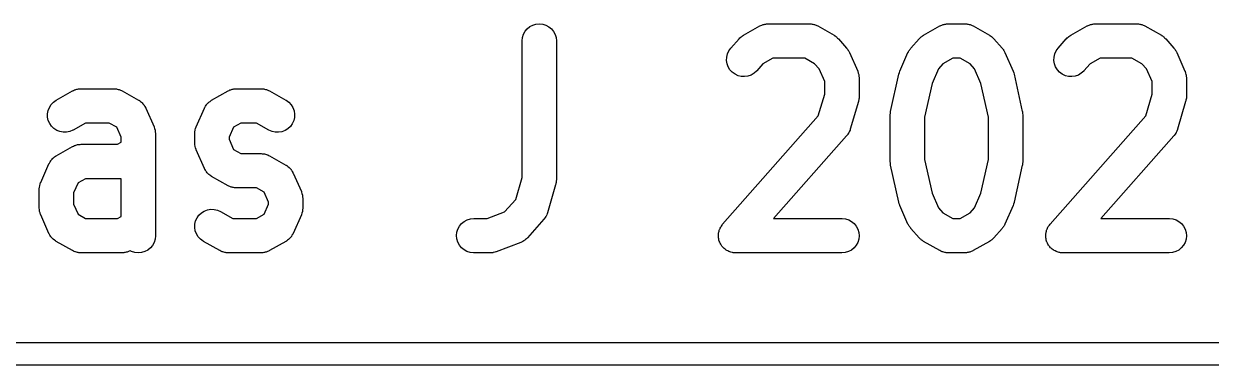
# Model space of a CAD drawing. Extents: x 70 to 232, y -98 to -51.
# Drawn here: x 142.43 to 152.8, y -97.9 to -94.92 of the extents above; entities that cross this region are included whole.
import ezdxf

# ---------------------------------------------------------------- set-up
doc = ezdxf.new("R2010")
doc.units = 0
doc.layers.add('BLACK', color=7, linetype='CONTINUOUS')

msp = doc.modelspace()

# ---------------------------------------------------------------- linework, layer by layer
at = {"layer": 'BLACK', "linetype": 'CONTINUOUS'}
for p, q in [((146.824, -94.9619), (146.846, -94.9435)), ((146.846, -94.9435), (146.872, -94.93)), ((146.872, -94.93), (146.9, -94.9217)), ((146.9, -94.9217), (146.93, -94.9191)), ((146.93, -94.9191), (146.959, -94.9221)), ((146.959, -94.9221), (146.987, -94.9308)), ((146.987, -94.9308), (147.012, -94.9447)), ((147.012, -94.9447), (147.035, -94.9634)), ((148.712, -95.0195), (148.855, -94.9385)), ((148.855, -94.9385), (148.856, -94.9375)), ((148.856, -94.9375), (148.864, -94.9343)), ((148.864, -94.9343), (148.871, -94.9304)), ((148.871, -94.9304), (148.878, -94.9285)), ((148.878, -94.9285), (148.883, -94.926)), ((148.883, -94.926), (148.891, -94.9243)), ((148.891, -94.9243), (148.899, -94.9219)), ((148.899, -94.9219), (148.906, -94.9213)), ((148.906, -94.9213), (148.912, -94.92)), ((148.912, -94.92), (148.92, -94.9199)), ((148.92, -94.9199), (148.929, -94.919)), ((148.929, -94.919), (149.286, -94.919)), ((149.286, -94.919), (149.288, -94.9191)), ((149.288, -94.9191), (149.296, -94.92)), ((149.296, -94.92), (149.304, -94.9202)), ((149.304, -94.9202), (149.311, -94.9216)), ((149.311, -94.9216), (149.317, -94.9223)), ((149.317, -94.9223), (149.325, -94.9248)), ((149.325, -94.9248), (149.333, -94.9267)), ((149.333, -94.9267), (149.339, -94.9292)), ((149.339, -94.9292), (149.345, -94.9312)), ((149.345, -94.9312), (149.352, -94.9352)), ((149.352, -94.9352), (149.36, -94.9385)), ((149.36, -94.9385), (149.503, -95.0195)), ((150.283, -95.0195), (150.426, -94.9385)), ((150.426, -94.9385), (150.428, -94.9375)), ((150.428, -94.9375), (150.436, -94.9343)), ((150.436, -94.9343), (150.443, -94.9304)), ((150.443, -94.9304), (150.449, -94.9285)), ((150.449, -94.9285), (150.455, -94.926)), ((150.455, -94.926), (150.463, -94.9243)), ((150.463, -94.9243), (150.471, -94.9219)), ((150.471, -94.9219), (150.477, -94.9213)), ((150.477, -94.9213), (150.483, -94.92)), ((150.483, -94.92), (150.492, -94.9199)), ((150.492, -94.9199), (150.5, -94.919)), ((150.5, -94.919), (150.643, -94.919)), ((150.643, -94.919), (150.645, -94.9191)), ((150.645, -94.9191), (150.653, -94.92)), ((150.653, -94.92), (150.661, -94.9202)), ((150.661, -94.9202), (150.668, -94.9216)), ((150.668, -94.9216), (150.674, -94.9223)), ((150.674, -94.9223), (150.682, -94.9248)), ((150.682, -94.9248), (150.69, -94.9267)), ((150.69, -94.9267), (150.696, -94.9292)), ((150.696, -94.9292), (150.702, -94.9312)), ((150.702, -94.9312), (150.709, -94.9352)), ((150.709, -94.9352), (150.717, -94.9385)), ((150.717, -94.9385), (150.86, -95.0195)), ((151.569, -95.0195), (151.712, -94.9385)), ((151.712, -94.9385), (151.714, -94.9375)), ((151.714, -94.9375), (151.721, -94.9343)), ((151.721, -94.9343), (151.729, -94.9304)), ((151.729, -94.9304), (151.735, -94.9285)), ((151.735, -94.9285), (151.741, -94.926)), ((151.741, -94.926), (151.749, -94.9243)), ((151.749, -94.9243), (151.757, -94.9219)), ((151.757, -94.9219), (151.763, -94.9213)), ((151.763, -94.9213), (151.769, -94.92)), ((151.769, -94.92), (151.777, -94.9199)), ((151.777, -94.9199), (151.786, -94.919)), ((151.786, -94.919), (152.143, -94.919)), ((152.143, -94.919), (152.145, -94.9191)), ((152.145, -94.9191), (152.153, -94.92)), ((152.153, -94.92), (152.161, -94.9202)), ((152.161, -94.9202), (152.168, -94.9216)), ((152.168, -94.9216), (152.174, -94.9223)), ((152.174, -94.9223), (152.182, -94.9248)), ((152.182, -94.9248), (152.19, -94.9267)), ((152.19, -94.9267), (152.196, -94.9292)), ((152.196, -94.9292), (152.202, -94.9312)), ((152.202, -94.9312), (152.209, -94.9352)), ((152.209, -94.9352), (152.217, -94.9385)), ((152.217, -94.9385), (152.36, -95.0195)), ((146.779, -95.067), (146.782, -95.0379)), ((146.782, -95.0379), (146.791, -95.01)), ((146.791, -95.01), (146.805, -94.9843)), ((146.805, -94.9843), (146.824, -94.9619)), ((147.035, -94.9634), (147.054, -94.986)), ((147.054, -94.986), (147.067, -95.0119)), ((147.067, -95.0119), (147.076, -95.0399)), ((147.076, -95.0399), (147.079, -95.069)), ((148.602, -95.1317), (148.673, -95.0508)), ((148.673, -95.0508), (148.675, -95.0492)), ((148.675, -95.0492), (148.681, -95.043)), ((148.681, -95.043), (148.688, -95.0363)), ((148.688, -95.0363), (148.692, -95.0332)), ((148.692, -95.0332), (148.696, -95.0295)), ((148.696, -95.0295), (148.704, -95.0248)), ((148.704, -95.0248), (148.712, -95.0195)), ((149.503, -95.0195), (149.504, -95.0205)), ((149.504, -95.0205), (149.512, -95.0259)), ((149.512, -95.0259), (149.52, -95.0308)), ((149.52, -95.0308), (149.524, -95.0345)), ((149.524, -95.0345), (149.528, -95.0377)), ((149.528, -95.0377), (149.534, -95.0445)), ((149.534, -95.0445), (149.541, -95.0508)), ((149.541, -95.0508), (149.612, -95.1317)), ((150.173, -95.1317), (150.245, -95.0508)), ((150.245, -95.0508), (150.246, -95.0492)), ((150.246, -95.0492), (150.253, -95.043)), ((150.253, -95.043), (150.259, -95.0363)), ((150.259, -95.0363), (150.264, -95.0332)), ((150.264, -95.0332), (150.268, -95.0295)), ((150.268, -95.0295), (150.276, -95.0248)), ((150.276, -95.0248), (150.283, -95.0195)), ((150.86, -95.0195), (150.861, -95.0205)), ((150.861, -95.0205), (150.869, -95.0259)), ((150.869, -95.0259), (150.877, -95.0308)), ((150.877, -95.0308), (150.881, -95.0345)), ((150.881, -95.0345), (150.885, -95.0377)), ((150.885, -95.0377), (150.891, -95.0445)), ((150.891, -95.0445), (150.898, -95.0508)), ((150.898, -95.0508), (150.97, -95.1317)), ((151.459, -95.1317), (151.53, -95.0508)), ((151.53, -95.0508), (151.532, -95.0492)), ((151.532, -95.0492), (151.539, -95.043)), ((151.539, -95.043), (151.545, -95.0363)), ((151.545, -95.0363), (151.549, -95.0332)), ((151.549, -95.0332), (151.553, -95.0295)), ((151.553, -95.0295), (151.561, -95.0248)), ((151.561, -95.0248), (151.569, -95.0195)), ((152.36, -95.0195), (152.361, -95.0205)), ((152.361, -95.0205), (152.369, -95.0259)), ((152.369, -95.0259), (152.377, -95.0308)), ((152.377, -95.0308), (152.381, -95.0345)), ((152.381, -95.0345), (152.385, -95.0377)), ((152.385, -95.0377), (152.391, -95.0445)), ((152.391, -95.0445), (152.398, -95.0508)), ((152.398, -95.0508), (152.47, -95.1317)), ((146.779, -95.069), (146.779, -95.067)), ((146.779, -96.2617), (146.779, -95.069)), ((147.079, -95.069), (147.079, -96.2833)), ((148.572, -95.1821), (148.585, -95.1554)), ((148.585, -95.1554), (148.602, -95.1317)), ((149.612, -95.1317), (149.614, -95.1333)), ((149.614, -95.1333), (149.618, -95.1393)), ((149.618, -95.1393), (149.623, -95.1449)), ((149.623, -95.1449), (149.626, -95.1513)), ((149.626, -95.1513), (149.631, -95.1573)), ((149.631, -95.1573), (149.634, -95.164)), ((149.634, -95.164), (149.637, -95.1704)), ((150.148, -95.1704), (150.149, -95.1685)), ((150.149, -95.1685), (150.153, -95.1621)), ((150.153, -95.1621), (150.156, -95.1554)), ((150.156, -95.1554), (150.16, -95.1495)), ((150.16, -95.1495), (150.164, -95.1432)), ((150.164, -95.1432), (150.169, -95.1377)), ((150.169, -95.1377), (150.173, -95.1317)), ((150.97, -95.1317), (150.971, -95.1333)), ((150.971, -95.1333), (150.975, -95.1393)), ((150.975, -95.1393), (150.98, -95.1449)), ((150.98, -95.1449), (150.984, -95.1513)), ((150.984, -95.1513), (150.988, -95.1573)), ((150.988, -95.1573), (150.991, -95.164)), ((150.991, -95.164), (150.994, -95.1704)), ((151.43, -95.1821), (151.442, -95.1554)), ((151.442, -95.1554), (151.459, -95.1317)), ((152.47, -95.1317), (152.471, -95.1333)), ((152.471, -95.1333), (152.475, -95.1393)), ((152.475, -95.1393), (152.48, -95.1449)), ((152.48, -95.1449), (152.484, -95.1513)), ((152.484, -95.1513), (152.488, -95.1573)), ((152.488, -95.1573), (152.491, -95.164)), ((152.491, -95.164), (152.494, -95.1704)), ((148.565, -95.2398), (148.566, -95.2105)), ((148.569, -95.2687), (148.565, -95.2398)), ((148.566, -95.2105), (148.572, -95.1821)), ((148.579, -95.2962), (148.569, -95.2687)), ((148.882, -95.2681), (148.827, -95.3302)), ((148.968, -95.219), (148.882, -95.2681)), ((149.246, -95.219), (148.968, -95.219)), ((149.333, -95.2681), (149.246, -95.219)), ((149.372, -95.3128), (149.333, -95.2681)), ((149.637, -95.1704), (149.709, -95.3323)), ((150.077, -95.3323), (150.148, -95.1704)), ((150.453, -95.2681), (150.414, -95.3128)), ((150.54, -95.219), (150.453, -95.2681)), ((150.603, -95.219), (150.54, -95.219)), ((150.69, -95.2681), (150.603, -95.219)), ((150.729, -95.3128), (150.69, -95.2681)), ((150.994, -95.1704), (151.066, -95.3323)), ((151.422, -95.2398), (151.423, -95.2105)), ((151.426, -95.2687), (151.422, -95.2398)), ((151.423, -95.2105), (151.43, -95.1821)), ((151.436, -95.2962), (151.426, -95.2687)), ((151.739, -95.2681), (151.684, -95.3302)), ((151.825, -95.219), (151.739, -95.2681)), ((152.103, -95.219), (151.825, -95.219)), ((152.19, -95.2681), (152.103, -95.219)), ((152.229, -95.3128), (152.19, -95.2681)), ((152.494, -95.1704), (152.566, -95.3323)), ((148.594, -95.3212), (148.579, -95.2962)), ((148.614, -95.3427), (148.594, -95.3212)), ((148.638, -95.36), (148.614, -95.3427)), ((148.664, -95.3724), (148.638, -95.36)), ((148.693, -95.3794), (148.664, -95.3724)), ((148.751, -95.3764), (148.722, -95.3807)), ((148.779, -95.3665), (148.751, -95.3764)), ((148.804, -95.3514), (148.779, -95.3665)), ((148.825, -95.3318), (148.804, -95.3514)), ((148.827, -95.3302), (148.825, -95.3318)), ((149.421, -95.4245), (149.372, -95.3128)), ((149.709, -95.3323), (149.709, -95.3342)), ((149.709, -95.3342), (149.71, -95.335)), ((149.71, -95.335), (149.71, -95.3357)), ((149.71, -95.3357), (149.714, -95.3489)), ((149.714, -95.3489), (149.718, -95.3622)), ((149.718, -95.3622), (149.718, -95.363)), ((149.718, -95.363), (149.719, -95.3637)), ((149.719, -95.3637), (149.72, -95.3775)), ((149.996, -95.6844), (150.068, -95.3605)), ((150.068, -95.3585), (150.073, -95.3455)), ((150.068, -95.3601), (150.068, -95.3585)), ((150.068, -95.3605), (150.068, -95.3601)), ((150.068, -95.3601), (150.068, -95.3601)), ((150.068, -95.3601), (150.068, -95.3601)), ((150.073, -95.3455), (150.077, -95.3323)), ((150.414, -95.3128), (150.358, -95.4397)), ((150.785, -95.4397), (150.729, -95.3128)), ((151.066, -95.3323), (151.066, -95.3327)), ((151.066, -95.3327), (151.066, -95.3327)), ((151.066, -95.3327), (151.066, -95.3327)), ((151.066, -95.3327), (151.067, -95.3342)), ((151.067, -95.3342), (151.071, -95.3474)), ((151.071, -95.3474), (151.075, -95.3605)), ((151.075, -95.3605), (151.146, -95.6844)), ((151.452, -95.3212), (151.436, -95.2962)), ((151.471, -95.3427), (151.452, -95.3212)), ((151.495, -95.36), (151.471, -95.3427)), ((151.522, -95.3724), (151.495, -95.36)), ((151.55, -95.3794), (151.522, -95.3724)), ((151.608, -95.3764), (151.579, -95.3807)), ((151.636, -95.3665), (151.608, -95.3764)), ((151.661, -95.3514), (151.636, -95.3665)), ((151.683, -95.3318), (151.661, -95.3514)), ((151.684, -95.3302), (151.683, -95.3318)), ((152.279, -95.4245), (152.229, -95.3128)), ((152.566, -95.3323), (152.567, -95.3342)), ((152.567, -95.3342), (152.567, -95.335)), ((152.567, -95.335), (152.567, -95.3357)), ((152.567, -95.3357), (152.571, -95.3489)), ((152.571, -95.3489), (152.575, -95.3622)), ((152.575, -95.3622), (152.575, -95.363)), ((152.575, -95.363), (152.576, -95.3637)), ((152.576, -95.3637), (152.577, -95.3775)), ((148.722, -95.3807), (148.693, -95.3794)), ((149.421, -95.5332), (149.421, -95.4245)), ((149.72, -95.3775), (149.721, -95.3913)), ((149.721, -95.3913), (149.721, -95.3921)), ((149.721, -95.3921), (149.721, -95.3929)), ((149.721, -95.3929), (149.721, -95.5548)), ((150.358, -95.4397), (150.293, -95.733)), ((150.85, -95.733), (150.785, -95.4397)), ((151.579, -95.3807), (151.55, -95.3794)), ((152.279, -95.5332), (152.279, -95.4245)), ((152.577, -95.3775), (152.579, -95.3913)), ((152.579, -95.3913), (152.578, -95.3921)), ((152.578, -95.3921), (152.579, -95.3929)), ((152.579, -95.3929), (152.579, -95.5548)), ((142.712, -95.5862), (142.855, -95.5052)), ((142.855, -95.5052), (142.856, -95.5042)), ((142.856, -95.5042), (142.864, -95.5009)), ((142.864, -95.5009), (142.871, -95.497)), ((142.871, -95.497), (142.878, -95.4952)), ((142.878, -95.4952), (142.883, -95.4927)), ((142.883, -95.4927), (142.891, -95.491)), ((142.891, -95.491), (142.899, -95.4886)), ((142.899, -95.4886), (142.906, -95.4879)), ((142.906, -95.4879), (142.912, -95.4866)), ((142.912, -95.4866), (142.92, -95.4865)), ((142.92, -95.4865), (142.929, -95.4857)), ((142.929, -95.4857), (143.214, -95.4857)), ((143.214, -95.4857), (143.216, -95.4857)), ((143.216, -95.4857), (143.225, -95.4867)), ((143.225, -95.4867), (143.233, -95.4869)), ((143.233, -95.4869), (143.239, -95.4883)), ((143.239, -95.4883), (143.245, -95.489)), ((143.245, -95.489), (143.253, -95.4915)), ((143.253, -95.4915), (143.261, -95.4933)), ((143.261, -95.4933), (143.267, -95.4959)), ((143.267, -95.4959), (143.273, -95.4978)), ((143.273, -95.4978), (143.281, -95.5018)), ((143.281, -95.5018), (143.288, -95.5052)), ((143.288, -95.5052), (143.431, -95.5862)), ((144.069, -95.5862), (144.212, -95.5052)), ((144.212, -95.5052), (144.214, -95.5042)), ((144.214, -95.5042), (144.221, -95.5009)), ((144.221, -95.5009), (144.229, -95.497)), ((144.229, -95.497), (144.235, -95.4952)), ((144.235, -95.4952), (144.241, -95.4927)), ((144.241, -95.4927), (144.249, -95.491)), ((144.249, -95.491), (144.257, -95.4886)), ((144.257, -95.4886), (144.263, -95.4879)), ((144.263, -95.4879), (144.269, -95.4866)), ((144.269, -95.4866), (144.277, -95.4865)), ((144.277, -95.4865), (144.286, -95.4857)), ((144.286, -95.4857), (144.5, -95.4857)), ((144.5, -95.4857), (144.502, -95.4857)), ((144.502, -95.4857), (144.51, -95.4867)), ((144.51, -95.4867), (144.519, -95.4869)), ((144.519, -95.4869), (144.525, -95.4883)), ((144.525, -95.4883), (144.531, -95.489)), ((144.531, -95.489), (144.539, -95.4915)), ((144.539, -95.4915), (144.547, -95.4933)), ((144.547, -95.4933), (144.553, -95.4959)), ((144.553, -95.4959), (144.559, -95.4978)), ((144.559, -95.4978), (144.566, -95.5018)), ((144.566, -95.5018), (144.574, -95.5052)), ((144.574, -95.5052), (144.717, -95.5862)), ((149.365, -95.7233), (149.421, -95.5332)), ((149.719, -95.5771), (149.718, -95.5859)), ((149.721, -95.5683), (149.719, -95.5771)), ((149.721, -95.5548), (149.721, -95.5569)), ((149.721, -95.5569), (149.721, -95.5626)), ((149.721, -95.5626), (149.721, -95.5683)), ((152.223, -95.7233), (152.279, -95.5332)), ((152.576, -95.5771), (152.575, -95.5859)), ((152.578, -95.5683), (152.576, -95.5771)), ((152.579, -95.5569), (152.578, -95.5626)), ((152.578, -95.5626), (152.578, -95.5683)), ((152.579, -95.5548), (152.579, -95.5569)), ((142.636, -95.705), (142.641, -95.6762)), ((142.641, -95.6762), (142.652, -95.6489)), ((142.652, -95.6489), (142.668, -95.6242)), ((142.668, -95.6242), (142.688, -95.603)), ((142.688, -95.603), (142.712, -95.5862)), ((143.431, -95.5862), (143.433, -95.5872)), ((143.433, -95.5872), (143.435, -95.5889)), ((143.435, -95.5889), (143.438, -95.5903)), ((143.438, -95.5903), (143.447, -95.5975)), ((143.447, -95.5975), (143.457, -95.6044)), ((143.457, -95.6044), (143.459, -95.6066)), ((143.459, -95.6066), (143.461, -95.6084)), ((143.461, -95.6084), (143.469, -95.6173)), ((143.469, -95.6173), (143.477, -95.6258)), ((143.477, -95.6258), (143.478, -95.6284)), ((143.478, -95.6284), (143.48, -95.6306)), ((143.48, -95.6306), (143.486, -95.6408)), ((143.486, -95.6408), (143.492, -95.6508)), ((143.492, -95.6508), (143.493, -95.6535)), ((143.493, -95.6535), (143.494, -95.6561)), ((143.494, -95.6561), (143.566, -95.818)), ((143.934, -95.818), (144.006, -95.6561)), ((144.006, -95.6542), (144.008, -95.6517)), ((144.006, -95.6561), (144.006, -95.6542)), ((144.008, -95.6517), (144.009, -95.6489)), ((144.009, -95.6489), (144.015, -95.639)), ((144.015, -95.639), (144.021, -95.6289)), ((144.021, -95.6289), (144.023, -95.6267)), ((144.023, -95.6267), (144.025, -95.6242)), ((144.025, -95.6242), (144.033, -95.6157)), ((144.033, -95.6157), (144.041, -95.607)), ((144.041, -95.607), (144.043, -95.6052)), ((144.043, -95.6052), (144.045, -95.603)), ((144.045, -95.603), (144.055, -95.5963)), ((144.055, -95.5963), (144.064, -95.5892)), ((144.064, -95.5892), (144.066, -95.5879)), ((144.066, -95.5879), (144.069, -95.5862)), ((144.717, -95.5862), (144.719, -95.5872)), ((144.719, -95.5872), (144.742, -95.6044)), ((144.742, -95.6044), (144.762, -95.6258)), ((144.762, -95.6258), (144.778, -95.6508)), ((144.778, -95.6508), (144.788, -95.6782)), ((144.788, -95.6782), (144.793, -95.7071)), ((149.715, -95.5971), (149.644, -95.8399)), ((149.716, -95.5914), (149.715, -95.5971)), ((149.718, -95.5859), (149.716, -95.5914)), ((149.995, -95.6994), (149.996, -95.6855)), ((149.996, -95.6849), (149.996, -95.6844)), ((149.996, -95.6855), (149.996, -95.6849)), ((151.146, -95.6844), (151.147, -95.6864)), ((151.147, -95.6864), (151.147, -95.687)), ((151.147, -95.687), (151.147, -95.6875)), ((152.572, -95.5971), (152.501, -95.8399)), ((152.574, -95.5914), (152.572, -95.5971)), ((152.575, -95.5859), (152.574, -95.5914)), ((142.637, -95.7343), (142.636, -95.705)), ((142.643, -95.7629), (142.637, -95.7343)), ((142.655, -95.7897), (142.643, -95.7629)), ((142.671, -95.8138), (142.655, -95.7897)), ((142.968, -95.7857), (142.86, -95.8472)), ((143.175, -95.7857), (142.968, -95.7857)), ((143.24, -95.8227), (143.175, -95.7857)), ((144.325, -95.7857), (144.26, -95.8227)), ((144.46, -95.7857), (144.325, -95.7857)), ((144.569, -95.8472), (144.46, -95.7857)), ((144.785, -95.7649), (144.773, -95.7915)), ((144.792, -95.7363), (144.785, -95.7649)), ((144.793, -95.7071), (144.792, -95.7363)), ((148.53, -96.6698), (149.365, -95.7233)), ((149.993, -95.7134), (149.995, -95.6994)), ((149.993, -95.714), (149.993, -95.7134)), ((149.993, -95.7146), (149.993, -95.714)), ((149.993, -95.7167), (149.993, -95.7146)), ((149.993, -96.1214), (149.993, -95.7167)), ((150.293, -95.733), (150.293, -96.1051)), ((150.85, -96.1051), (150.85, -95.733)), ((151.147, -95.6875), (151.149, -95.7015)), ((151.149, -95.7015), (151.15, -95.7155)), ((151.15, -95.7155), (151.15, -95.7161)), ((151.15, -95.7161), (151.15, -95.7167)), ((151.15, -95.7167), (151.15, -96.1214)), ((151.388, -96.6698), (152.223, -95.7233)), ((142.692, -95.8341), (142.671, -95.8138)), ((142.717, -95.85), (142.692, -95.8341)), ((142.744, -95.8608), (142.717, -95.85)), ((142.773, -95.8661), (142.744, -95.8608)), ((142.802, -95.8657), (142.773, -95.8661)), ((142.831, -95.8597), (142.802, -95.8657)), ((142.858, -95.8482), (142.831, -95.8597)), ((142.86, -95.8472), (142.858, -95.8482)), ((143.279, -95.9102), (143.24, -95.8227)), ((143.566, -95.818), (143.567, -95.8199)), ((143.567, -95.8199), (143.567, -95.8207)), ((143.567, -95.8207), (143.567, -95.8214)), ((143.567, -95.8214), (143.571, -95.8347)), ((143.571, -95.8347), (143.575, -95.8479)), ((143.575, -95.8479), (143.575, -95.8487)), ((143.575, -95.8487), (143.576, -95.8494)), ((143.576, -95.8494), (143.577, -95.8632)), ((143.577, -95.8632), (143.579, -95.877)), ((143.579, -95.877), (143.578, -95.8778)), ((143.578, -95.8778), (143.579, -95.8786)), ((143.579, -95.8786), (143.579, -96.769)), ((143.921, -95.8749), (143.923, -95.8611)), ((143.922, -95.8757), (143.921, -95.8749)), ((143.921, -95.8765), (143.922, -95.8757)), ((143.921, -95.8786), (143.921, -95.8765)), ((143.921, -95.9595), (143.921, -95.8786)), ((143.923, -95.8611), (143.925, -95.8474)), ((143.925, -95.8458), (143.929, -95.8326)), ((143.925, -95.8466), (143.925, -95.8458)), ((143.925, -95.8474), (143.925, -95.8466)), ((143.929, -95.8326), (143.934, -95.8195)), ((143.934, -95.8188), (143.934, -95.818)), ((143.934, -95.8195), (143.934, -95.8188)), ((144.26, -95.8227), (144.221, -95.9102)), ((144.596, -95.859), (144.569, -95.8472)), ((144.624, -95.8655), (144.596, -95.859)), ((144.653, -95.8663), (144.624, -95.8655)), ((144.682, -95.8614), (144.653, -95.8663)), ((144.71, -95.851), (144.682, -95.8614)), ((144.735, -95.8354), (144.71, -95.851)), ((144.756, -95.8153), (144.735, -95.8354)), ((144.773, -95.7915), (144.756, -95.8153)), ((149.616, -95.8932), (149.614, -95.8949)), ((149.622, -95.8831), (149.616, -95.8932)), ((149.63, -95.8731), (149.622, -95.8831)), ((149.631, -95.8709), (149.63, -95.8731)), ((149.632, -95.8689), (149.631, -95.8709)), ((149.637, -95.8577), (149.632, -95.8689)), ((149.642, -95.8465), (149.637, -95.8577)), ((149.643, -95.8419), (149.642, -95.8442)), ((149.642, -95.8442), (149.642, -95.8465)), ((149.644, -95.8399), (149.643, -95.8419)), ((152.473, -95.8932), (152.471, -95.8949)), ((152.48, -95.8831), (152.473, -95.8932)), ((152.487, -95.8731), (152.48, -95.8831)), ((152.488, -95.8709), (152.487, -95.8731)), ((152.489, -95.8689), (152.488, -95.8709)), ((152.494, -95.8577), (152.489, -95.8689)), ((152.499, -95.8465), (152.494, -95.8577)), ((152.5, -95.8442), (152.499, -95.8465)), ((152.501, -95.8399), (152.5, -95.8419)), ((152.5, -95.8419), (152.5, -95.8442)), ((142.712, -96.0719), (142.855, -95.9909)), ((142.855, -95.9909), (142.856, -95.9899)), ((142.856, -95.9899), (142.864, -95.9866)), ((142.864, -95.9866), (142.871, -95.9827)), ((142.871, -95.9827), (142.878, -95.9809)), ((142.878, -95.9809), (142.883, -95.9784)), ((142.883, -95.9784), (142.891, -95.9767)), ((142.891, -95.9767), (142.899, -95.9743)), ((142.899, -95.9743), (142.906, -95.9737)), ((142.906, -95.9737), (142.912, -95.9723)), ((142.912, -95.9723), (142.92, -95.9722)), ((142.92, -95.9722), (142.929, -95.9714)), ((142.929, -95.9714), (143.246, -95.9714)), ((143.246, -95.9714), (143.279, -95.9531)), ((143.279, -95.9531), (143.279, -95.9102)), ((143.922, -95.9603), (143.921, -95.9595)), ((143.921, -95.9611), (143.922, -95.9603)), ((143.923, -95.9749), (143.921, -95.9611)), ((143.924, -95.9887), (143.923, -95.9749)), ((143.925, -95.9894), (143.924, -95.9887)), ((143.925, -95.9902), (143.925, -95.9894)), ((143.929, -96.0034), (143.925, -95.9902)), ((144.221, -95.9102), (144.221, -95.9279)), ((144.221, -95.9279), (144.26, -96.0154)), ((149.612, -95.8969), (148.975, -96.619)), ((149.614, -95.8949), (149.612, -95.8969)), ((152.47, -95.8969), (151.832, -96.619)), ((152.471, -95.8949), (152.47, -95.8969)), ((142.668, -96.1099), (142.676, -96.1014)), ((142.676, -96.1014), (142.683, -96.0927)), ((142.683, -96.0927), (142.686, -96.0909)), ((142.686, -96.0909), (142.688, -96.0887)), ((142.688, -96.0887), (142.697, -96.082)), ((142.697, -96.082), (142.707, -96.0749)), ((142.707, -96.0749), (142.709, -96.0736)), ((142.709, -96.0736), (142.712, -96.0719)), ((143.933, -96.0167), (143.929, -96.0034)), ((143.933, -96.0174), (143.933, -96.0167)), ((143.933, -96.0181), (143.933, -96.0174)), ((143.934, -96.0201), (143.933, -96.0181)), ((144.006, -96.182), (143.934, -96.0201)), ((144.26, -96.0154), (144.325, -96.0524)), ((144.325, -96.0524), (144.5, -96.0524)), ((144.5, -96.0524), (144.502, -96.0524)), ((144.502, -96.0524), (144.51, -96.0533)), ((144.51, -96.0533), (144.519, -96.0535)), ((144.519, -96.0535), (144.525, -96.0549)), ((144.525, -96.0549), (144.531, -96.0557)), ((144.531, -96.0557), (144.539, -96.0582)), ((144.539, -96.0582), (144.547, -96.06)), ((144.547, -96.06), (144.553, -96.0626)), ((144.553, -96.0626), (144.559, -96.0645)), ((144.559, -96.0645), (144.566, -96.0685)), ((144.566, -96.0685), (144.574, -96.0719)), ((144.574, -96.0719), (144.717, -96.1528)), ((142.577, -96.3037), (142.648, -96.1418)), ((142.648, -96.1418), (142.649, -96.1399)), ((142.649, -96.1399), (142.651, -96.1374)), ((142.651, -96.1374), (142.652, -96.1346)), ((142.652, -96.1346), (142.658, -96.1247)), ((142.658, -96.1247), (142.664, -96.1146)), ((142.664, -96.1146), (142.666, -96.1124)), ((142.666, -96.1124), (142.668, -96.1099)), ((144.007, -96.1846), (144.006, -96.182)), ((144.008, -96.1873), (144.007, -96.1846)), ((144.014, -96.1973), (144.008, -96.1873)), ((144.02, -96.2075), (144.014, -96.1973)), ((144.717, -96.1528), (144.719, -96.1539)), ((144.719, -96.1539), (144.721, -96.1556)), ((144.721, -96.1556), (144.724, -96.157)), ((144.724, -96.157), (144.733, -96.1642)), ((144.733, -96.1642), (144.742, -96.1711)), ((144.742, -96.1711), (144.744, -96.1732)), ((144.744, -96.1732), (144.747, -96.1751)), ((144.747, -96.1751), (144.754, -96.1839)), ((144.754, -96.1839), (144.762, -96.1925)), ((144.762, -96.1925), (144.764, -96.195)), ((144.764, -96.195), (144.766, -96.1973)), ((144.766, -96.1973), (144.771, -96.2075)), ((149.993, -96.122), (149.993, -96.1214)), ((149.993, -96.1226), (149.993, -96.122)), ((149.994, -96.1366), (149.993, -96.1226)), ((149.996, -96.1506), (149.994, -96.1366)), ((149.996, -96.1511), (149.996, -96.1506)), ((149.996, -96.1517), (149.996, -96.1511)), ((149.996, -96.1537), (149.996, -96.1517)), ((150.068, -96.4775), (149.996, -96.1537)), ((150.293, -96.1051), (150.358, -96.3984)), ((150.785, -96.3983), (150.85, -96.1051)), ((151.146, -96.1537), (151.075, -96.4775)), ((151.147, -96.1532), (151.146, -96.1537)), ((151.148, -96.1387), (151.147, -96.1526)), ((151.147, -96.1526), (151.147, -96.1532)), ((151.15, -96.1247), (151.148, -96.1387)), ((151.15, -96.1214), (151.15, -96.1235)), ((151.15, -96.1235), (151.15, -96.1241)), ((151.15, -96.1241), (151.15, -96.1247)), ((142.572, -96.3184), (142.576, -96.3052)), ((142.576, -96.3052), (142.577, -96.3045)), ((142.577, -96.3045), (142.577, -96.3037)), ((142.903, -96.3084), (142.864, -96.3959)), ((142.968, -96.2714), (142.903, -96.3084)), ((143.279, -96.2714), (142.968, -96.2714)), ((143.279, -96.6007), (143.279, -96.2714)), ((144.022, -96.2097), (144.02, -96.2075)), ((144.023, -96.2122), (144.022, -96.2097)), ((144.031, -96.2208), (144.023, -96.2122)), ((144.039, -96.2297), (144.031, -96.2208)), ((144.041, -96.2315), (144.039, -96.2297)), ((144.043, -96.2337), (144.041, -96.2315)), ((144.053, -96.2406), (144.043, -96.2337)), ((144.062, -96.2478), (144.053, -96.2406)), ((144.065, -96.2491), (144.062, -96.2478)), ((144.067, -96.2509), (144.065, -96.2491)), ((144.069, -96.2519), (144.067, -96.2509)), ((144.212, -96.3329), (144.069, -96.2519)), ((144.771, -96.2075), (144.778, -96.2174)), ((144.778, -96.2174), (144.779, -96.2202)), ((144.779, -96.2202), (144.78, -96.2228)), ((144.78, -96.2228), (144.852, -96.3847)), ((146.723, -96.4519), (146.779, -96.2617)), ((147.076, -96.3057), (147.075, -96.3145)), ((147.078, -96.2969), (147.076, -96.3057)), ((147.079, -96.2854), (147.078, -96.2911)), ((147.078, -96.2911), (147.078, -96.2969)), ((147.079, -96.2833), (147.079, -96.2854)), ((142.564, -96.3606), (142.566, -96.3468)), ((142.564, -96.3614), (142.564, -96.3606)), ((142.564, -96.3622), (142.564, -96.3614)), ((142.564, -96.3643), (142.564, -96.3622)), ((142.564, -96.5262), (142.564, -96.3643)), ((142.566, -96.3468), (142.568, -96.3331)), ((142.568, -96.3315), (142.572, -96.3184)), ((142.568, -96.3323), (142.568, -96.3315)), ((142.568, -96.3331), (142.568, -96.3323)), ((142.864, -96.3959), (142.864, -96.4946)), ((144.219, -96.3363), (144.212, -96.3329)), ((144.227, -96.3402), (144.219, -96.3363)), ((144.233, -96.3422), (144.227, -96.3402)), ((144.239, -96.3448), (144.233, -96.3422)), ((144.247, -96.3466), (144.239, -96.3448)), ((144.255, -96.3491), (144.247, -96.3466)), ((144.261, -96.3498), (144.255, -96.3491)), ((144.267, -96.3512), (144.261, -96.3498)), ((144.275, -96.3514), (144.267, -96.3512)), ((144.284, -96.3524), (144.275, -96.3514)), ((144.286, -96.3524), (144.284, -96.3524)), ((144.46, -96.3524), (144.286, -96.3524)), ((144.526, -96.3893), (144.46, -96.3524)), ((144.564, -96.4769), (144.526, -96.3893)), ((144.852, -96.3847), (144.852, -96.3866)), ((144.852, -96.3866), (144.853, -96.3874)), ((144.853, -96.3874), (144.853, -96.3881)), ((144.853, -96.3881), (144.857, -96.4014)), ((144.857, -96.4014), (144.861, -96.4145)), ((147.072, -96.3257), (147.001, -96.5685)), ((147.074, -96.32), (147.072, -96.3257)), ((147.075, -96.3145), (147.074, -96.32)), ((150.358, -96.3984), (150.414, -96.5253)), ((150.729, -96.5253), (150.785, -96.3983)), ((142.864, -96.4946), (142.903, -96.5821)), ((144.526, -96.5821), (144.564, -96.4946)), ((144.564, -96.4946), (144.564, -96.4769)), ((144.861, -96.4145), (144.861, -96.4153)), ((144.861, -96.4153), (144.861, -96.4161)), ((144.861, -96.4161), (144.863, -96.4299)), ((144.863, -96.4299), (144.864, -96.4437)), ((144.864, -96.4437), (144.864, -96.4444)), ((144.864, -96.4444), (144.864, -96.4452)), ((144.864, -96.4452), (144.864, -96.5262)), ((146.626, -96.5609), (146.723, -96.4519)), ((150.072, -96.4907), (150.068, -96.4775)), ((150.076, -96.5039), (150.072, -96.4907)), ((150.077, -96.5054), (150.076, -96.5039)), ((150.077, -96.5058), (150.077, -96.5054)), ((150.077, -96.5054), (150.077, -96.5054)), ((150.077, -96.5054), (150.077, -96.5054)), ((150.148, -96.6677), (150.077, -96.5058)), ((151.066, -96.5058), (150.994, -96.6677)), ((151.07, -96.4927), (151.066, -96.5058)), ((151.075, -96.4796), (151.07, -96.4927)), ((151.075, -96.4775), (151.075, -96.478)), ((151.075, -96.478), (151.075, -96.478)), ((151.075, -96.478), (151.075, -96.478)), ((151.075, -96.478), (151.075, -96.4796)), ((142.564, -96.527), (142.564, -96.5262)), ((142.564, -96.5278), (142.564, -96.527)), ((142.566, -96.5415), (142.564, -96.5278)), ((142.567, -96.5553), (142.566, -96.5415)), ((142.567, -96.5561), (142.567, -96.5553)), ((142.567, -96.5569), (142.567, -96.5561)), ((142.572, -96.5701), (142.567, -96.5569)), ((142.576, -96.5834), (142.572, -96.5701)), ((142.576, -96.5841), (142.576, -96.5834)), ((142.576, -96.5848), (142.576, -96.5841)), ((142.577, -96.5867), (142.576, -96.5848)), ((142.648, -96.7486), (142.577, -96.5867)), ((142.903, -96.5821), (142.968, -96.619)), ((142.968, -96.619), (143.246, -96.619)), ((143.246, -96.619), (143.279, -96.6007)), ((143.929, -96.6399), (143.941, -96.6132)), ((143.941, -96.6132), (143.958, -96.5894)), ((143.958, -96.5894), (143.98, -96.5694)), ((143.98, -96.5694), (144.005, -96.5538)), ((144.005, -96.5538), (144.032, -96.5434)), ((144.032, -96.5434), (144.061, -96.5385)), ((144.061, -96.5385), (144.09, -96.5393)), ((144.09, -96.5393), (144.119, -96.5457)), ((144.119, -96.5457), (144.145, -96.5576)), ((144.145, -96.5576), (144.254, -96.619)), ((144.254, -96.619), (144.46, -96.619)), ((144.46, -96.619), (144.526, -96.5821)), ((144.852, -96.5867), (144.78, -96.7486)), ((144.856, -96.5721), (144.852, -96.5853)), ((144.852, -96.5853), (144.852, -96.586)), ((144.852, -96.586), (144.852, -96.5867)), ((144.861, -96.5589), (144.856, -96.5721)), ((144.863, -96.5436), (144.861, -96.5574)), ((144.861, -96.5574), (144.861, -96.5581)), ((144.861, -96.5581), (144.861, -96.5589)), ((144.864, -96.5299), (144.863, -96.5436)), ((144.864, -96.5262), (144.864, -96.5283)), ((144.864, -96.5283), (144.864, -96.5291)), ((144.864, -96.5291), (144.864, -96.5299)), ((146.328, -96.6219), (146.357, -96.619)), ((146.357, -96.619), (146.473, -96.619)), ((146.473, -96.619), (146.626, -96.5609)), ((146.98, -96.6116), (146.973, -96.6218)), ((146.987, -96.6017), (146.98, -96.6116)), ((146.988, -96.5995), (146.987, -96.6017)), ((146.989, -96.5975), (146.988, -96.5995)), ((146.994, -96.5862), (146.989, -96.5975)), ((146.999, -96.5751), (146.994, -96.5862)), ((147, -96.5727), (146.999, -96.5751)), ((147.001, -96.5685), (147, -96.5705)), ((147, -96.5705), (147, -96.5727)), ((148.975, -96.619), (149.571, -96.619)), ((149.571, -96.619), (149.574, -96.6191)), ((149.574, -96.6191), (149.603, -96.6223)), ((150.414, -96.5253), (150.453, -96.57)), ((150.453, -96.57), (150.54, -96.619)), ((150.54, -96.619), (150.603, -96.619)), ((150.603, -96.619), (150.69, -96.57)), ((150.69, -96.57), (150.729, -96.5253)), ((151.832, -96.619), (152.429, -96.619)), ((152.429, -96.619), (152.431, -96.6191)), ((152.431, -96.6191), (152.46, -96.6223)), ((143.922, -96.6977), (143.923, -96.6684)), ((143.926, -96.7266), (143.922, -96.6977)), ((143.923, -96.6684), (143.929, -96.6399)), ((146.21, -96.7389), (146.219, -96.7109)), ((146.219, -96.7109), (146.233, -96.6852)), ((146.233, -96.6852), (146.251, -96.6626)), ((146.251, -96.6626), (146.274, -96.6441)), ((146.274, -96.6441), (146.3, -96.6304)), ((146.3, -96.6304), (146.328, -96.6219)), ((146.97, -96.6254), (146.827, -96.7873)), ((146.971, -96.6235), (146.97, -96.6254)), ((146.973, -96.6218), (146.971, -96.6235)), ((148.499, -96.7296), (148.501, -96.7202)), ((148.501, -96.7202), (148.503, -96.7156)), ((148.503, -96.7156), (148.505, -96.7109)), ((148.505, -96.7109), (148.509, -96.7024)), ((148.509, -96.7024), (148.513, -96.6935)), ((148.513, -96.6935), (148.516, -96.6895)), ((148.516, -96.6895), (148.519, -96.6852)), ((148.519, -96.6852), (148.525, -96.6777)), ((148.525, -96.6777), (148.53, -96.6698)), ((149.603, -96.6223), (149.631, -96.6312)), ((149.631, -96.6312), (149.656, -96.6453)), ((149.656, -96.6453), (149.679, -96.6641)), ((149.679, -96.6641), (149.697, -96.6869)), ((149.697, -96.6869), (149.711, -96.7129)), ((149.711, -96.7129), (149.719, -96.7409)), ((150.152, -96.6741), (150.148, -96.6677)), ((150.155, -96.6808), (150.152, -96.6741)), ((150.159, -96.6868), (150.155, -96.6808)), ((150.163, -96.6932), (150.159, -96.6868)), ((150.168, -96.6988), (150.163, -96.6932)), ((150.172, -96.7048), (150.168, -96.6988)), ((150.173, -96.7064), (150.172, -96.7048)), ((150.245, -96.7873), (150.173, -96.7064)), ((150.97, -96.7064), (150.898, -96.7873)), ((150.974, -96.7004), (150.97, -96.7064)), ((150.979, -96.6949), (150.974, -96.7004)), ((150.982, -96.6886), (150.979, -96.6949)), ((150.987, -96.6826), (150.982, -96.6886)), ((150.99, -96.676), (150.987, -96.6826)), ((150.994, -96.6696), (150.99, -96.676)), ((150.994, -96.6677), (150.994, -96.6696)), ((151.356, -96.7296), (151.358, -96.7202)), ((151.358, -96.7202), (151.36, -96.7156)), ((151.36, -96.7156), (151.362, -96.7109)), ((151.362, -96.7109), (151.366, -96.7024)), ((151.366, -96.7024), (151.37, -96.6935)), ((151.37, -96.6935), (151.373, -96.6895)), ((151.373, -96.6895), (151.376, -96.6852)), ((151.376, -96.6852), (151.382, -96.6777)), ((151.382, -96.6777), (151.388, -96.6698)), ((152.46, -96.6223), (152.488, -96.6312)), ((152.488, -96.6312), (152.513, -96.6453)), ((152.513, -96.6453), (152.536, -96.6641)), ((152.536, -96.6641), (152.554, -96.6869)), ((152.554, -96.6869), (152.568, -96.7129)), ((152.568, -96.7129), (152.576, -96.7409)), ((142.65, -96.7512), (142.648, -96.7486)), ((142.651, -96.754), (142.65, -96.7512)), ((142.657, -96.764), (142.651, -96.754)), ((142.663, -96.7741), (142.657, -96.764)), ((142.665, -96.7764), (142.663, -96.7741)), ((142.666, -96.7789), (142.665, -96.7764)), ((142.674, -96.7875), (142.666, -96.7789)), ((142.682, -96.7964), (142.674, -96.7875)), ((142.684, -96.7982), (142.682, -96.7964)), ((142.686, -96.8004), (142.684, -96.7982)), ((142.696, -96.8072), (142.686, -96.8004)), ((142.705, -96.8145), (142.696, -96.8072)), ((142.708, -96.8158), (142.705, -96.8145)), ((142.71, -96.8176), (142.708, -96.8158)), ((142.712, -96.8186), (142.71, -96.8176)), ((142.855, -96.8995), (142.712, -96.8186)), ((143.575, -96.8002), (143.566, -96.8281)), ((143.579, -96.7711), (143.575, -96.8002)), ((143.579, -96.769), (143.579, -96.7711)), ((143.937, -96.754), (143.926, -96.7266)), ((143.952, -96.7789), (143.937, -96.754)), ((143.972, -96.8004), (143.952, -96.7789)), ((143.996, -96.8176), (143.972, -96.8004)), ((143.997, -96.8186), (143.996, -96.8176)), ((144.14, -96.8995), (143.997, -96.8186)), ((144.717, -96.8186), (144.574, -96.8995)), ((144.719, -96.8169), (144.717, -96.8186)), ((144.722, -96.8156), (144.719, -96.8169)), ((144.731, -96.8085), (144.722, -96.8156)), ((144.741, -96.8017), (144.731, -96.8085)), ((144.743, -96.7996), (144.741, -96.8017)), ((144.745, -96.7978), (144.743, -96.7996)), ((144.753, -96.789), (144.745, -96.7978)), ((144.761, -96.7806), (144.753, -96.789)), ((144.763, -96.7781), (144.761, -96.7806)), ((144.765, -96.7759), (144.763, -96.7781)), ((144.77, -96.7657), (144.765, -96.7759)), ((144.777, -96.7559), (144.77, -96.7657)), ((144.778, -96.7531), (144.777, -96.7559)), ((144.779, -96.7505), (144.778, -96.7531)), ((144.78, -96.7486), (144.779, -96.7505)), ((146.207, -96.768), (146.21, -96.7389)), ((146.21, -96.7972), (146.207, -96.768)), ((146.218, -96.8252), (146.21, -96.7972)), ((146.232, -96.8512), (146.218, -96.8252)), ((146.773, -96.8257), (146.767, -96.8284)), ((146.779, -96.8236), (146.773, -96.8257)), ((146.786, -96.8192), (146.779, -96.8236)), ((146.794, -96.8154), (146.786, -96.8192)), ((146.798, -96.8117), (146.794, -96.8154)), ((146.804, -96.8086), (146.798, -96.8117)), ((146.81, -96.8028), (146.804, -96.8086)), ((146.817, -96.7976), (146.81, -96.8028)), ((146.821, -96.793), (146.817, -96.7976)), ((146.825, -96.7889), (146.821, -96.793)), ((146.827, -96.7873), (146.825, -96.7889)), ((148.493, -96.768), (148.494, -96.7583)), ((148.493, -96.7729), (148.493, -96.768)), ((148.493, -96.7779), (148.493, -96.7729)), ((148.495, -96.7875), (148.493, -96.7779)), ((148.494, -96.7486), (148.495, -96.7438)), ((148.494, -96.7583), (148.494, -96.7486)), ((148.495, -96.7438), (148.496, -96.7389)), ((148.496, -96.7972), (148.495, -96.7875)), ((148.496, -96.7389), (148.499, -96.7296)), ((148.497, -96.8019), (148.496, -96.7972)), ((148.498, -96.8068), (148.497, -96.8019)), ((148.501, -96.8159), (148.498, -96.8068)), ((148.504, -96.8252), (148.501, -96.8159)), ((148.506, -96.8296), (148.504, -96.8252)), ((149.71, -96.8272), (149.696, -96.8529)), ((149.718, -96.7992), (149.71, -96.8272)), ((149.721, -96.7701), (149.718, -96.7992)), ((149.719, -96.7409), (149.721, -96.7701)), ((150.251, -96.7936), (150.245, -96.7873)), ((150.258, -96.8004), (150.251, -96.7936)), ((150.262, -96.8036), (150.258, -96.8004)), ((150.266, -96.8073), (150.262, -96.8036)), ((150.274, -96.8121), (150.266, -96.8073)), ((150.281, -96.8176), (150.274, -96.8121)), ((150.283, -96.8186), (150.281, -96.8176)), ((150.426, -96.8996), (150.283, -96.8186)), ((150.86, -96.8186), (150.717, -96.8995)), ((150.867, -96.8133), (150.86, -96.8186)), ((150.875, -96.8086), (150.867, -96.8133)), ((150.879, -96.8049), (150.875, -96.8086)), ((150.884, -96.8017), (150.879, -96.8049)), ((150.89, -96.7951), (150.884, -96.8017)), ((150.897, -96.7889), (150.89, -96.7951)), ((150.898, -96.7873), (150.897, -96.7889)), ((151.35, -96.768), (151.351, -96.7583)), ((151.35, -96.7729), (151.35, -96.768)), ((151.35, -96.7779), (151.35, -96.7729)), ((151.352, -96.7875), (151.35, -96.7779)), ((151.351, -96.7486), (151.353, -96.7438)), ((151.351, -96.7583), (151.351, -96.7486)), ((151.353, -96.7972), (151.352, -96.7875)), ((151.353, -96.7389), (151.356, -96.7296)), ((151.353, -96.7438), (151.353, -96.7389)), ((151.354, -96.8019), (151.353, -96.7972)), ((151.355, -96.8068), (151.354, -96.8019)), ((151.358, -96.8159), (151.355, -96.8068)), ((151.361, -96.8252), (151.358, -96.8159)), ((151.363, -96.8296), (151.361, -96.8252)), ((152.567, -96.8272), (152.553, -96.8529)), ((152.576, -96.7992), (152.567, -96.8272)), ((152.576, -96.7409), (152.579, -96.7701)), ((152.579, -96.7701), (152.576, -96.7992)), ((142.862, -96.9029), (142.855, -96.8995)), ((142.869, -96.9069), (142.862, -96.9029)), ((142.876, -96.9088), (142.869, -96.9069)), ((142.881, -96.9114), (142.876, -96.9088)), ((142.889, -96.9133), (142.881, -96.9114)), ((142.897, -96.9158), (142.889, -96.9133)), ((142.904, -96.9165), (142.897, -96.9158)), ((142.91, -96.9179), (142.904, -96.9165)), ((142.918, -96.9181), (142.91, -96.9179)), ((142.926, -96.919), (142.918, -96.9181)), ((142.929, -96.919), (142.926, -96.919)), ((143.286, -96.919), (142.929, -96.919)), ((143.294, -96.9182), (143.286, -96.919)), ((143.302, -96.9181), (143.294, -96.9182)), ((143.309, -96.9168), (143.302, -96.9181)), ((143.315, -96.9162), (143.309, -96.9168)), ((143.323, -96.9138), (143.315, -96.9162)), ((143.331, -96.9121), (143.323, -96.9138)), ((143.337, -96.9096), (143.331, -96.9121)), ((143.343, -96.9077), (143.337, -96.9096)), ((143.35, -96.9038), (143.343, -96.9077)), ((143.358, -96.9006), (143.35, -96.9038)), ((143.37, -96.9073), (143.358, -96.9005)), ((143.358, -96.9005), (143.358, -96.9006)), ((143.398, -96.916), (143.37, -96.9073)), ((143.428, -96.919), (143.398, -96.916)), ((143.457, -96.9164), (143.428, -96.919)), ((143.485, -96.9081), (143.457, -96.9164)), ((143.511, -96.8946), (143.485, -96.9081)), ((143.534, -96.8762), (143.511, -96.8946)), ((143.552, -96.8538), (143.534, -96.8762)), ((143.566, -96.8281), (143.552, -96.8538)), ((144.148, -96.9029), (144.14, -96.8995)), ((144.155, -96.9069), (144.148, -96.9029)), ((144.161, -96.9088), (144.155, -96.9069)), ((144.167, -96.9114), (144.161, -96.9088)), ((144.175, -96.9133), (144.167, -96.9114)), ((144.183, -96.9158), (144.175, -96.9133)), ((144.189, -96.9165), (144.183, -96.9158)), ((144.196, -96.9179), (144.189, -96.9165)), ((144.204, -96.9181), (144.196, -96.9179)), ((144.212, -96.919), (144.204, -96.9181)), ((144.214, -96.919), (144.212, -96.919)), ((144.5, -96.919), (144.214, -96.919)), ((144.508, -96.9182), (144.5, -96.919)), ((144.517, -96.9181), (144.508, -96.9182)), ((144.523, -96.9168), (144.517, -96.9181)), ((144.529, -96.9162), (144.523, -96.9168)), ((144.537, -96.9138), (144.529, -96.9162)), ((144.545, -96.9121), (144.537, -96.9138)), ((144.551, -96.9096), (144.545, -96.9121)), ((144.557, -96.9077), (144.551, -96.9096)), ((144.564, -96.9038), (144.557, -96.9077)), ((144.572, -96.9006), (144.564, -96.9038)), ((144.574, -96.8995), (144.572, -96.9006)), ((146.25, -96.874), (146.232, -96.8512)), ((146.272, -96.8928), (146.25, -96.874)), ((146.298, -96.9069), (146.272, -96.8928)), ((146.326, -96.9158), (146.298, -96.9069)), ((146.355, -96.919), (146.326, -96.9158)), ((146.357, -96.919), (146.355, -96.919)), ((146.5, -96.919), (146.357, -96.919)), ((146.511, -96.9179), (146.5, -96.919)), ((146.523, -96.9173), (146.511, -96.9179)), ((146.526, -96.9165), (146.523, -96.9173)), ((146.529, -96.9162), (146.526, -96.9165)), ((146.54, -96.9129), (146.529, -96.9162)), ((146.551, -96.9101), (146.54, -96.9129)), ((146.553, -96.9094), (146.551, -96.9101)), ((146.767, -96.8284), (146.553, -96.9094)), ((148.508, -96.8343), (148.506, -96.8296)), ((148.513, -96.8426), (148.508, -96.8343)), ((148.517, -96.8512), (148.513, -96.8426)), ((148.52, -96.855), (148.517, -96.8512)), ((148.523, -96.8593), (148.52, -96.855)), ((148.53, -96.8664), (148.523, -96.8593)), ((148.536, -96.874), (148.53, -96.8664)), ((148.539, -96.8772), (148.536, -96.874)), ((148.543, -96.8808), (148.539, -96.8772)), ((148.551, -96.8866), (148.543, -96.8808)), ((148.558, -96.8928), (148.551, -96.8866)), ((148.562, -96.8952), (148.558, -96.8928)), ((148.566, -96.8981), (148.562, -96.8952)), ((148.575, -96.9022), (148.566, -96.8981)), ((148.584, -96.9069), (148.575, -96.9022)), ((148.588, -96.9084), (148.584, -96.9069)), ((148.593, -96.9105), (148.588, -96.9084)), ((148.602, -96.9128), (148.593, -96.9105)), ((148.612, -96.9158), (148.602, -96.9128)), ((148.617, -96.9163), (148.612, -96.9158)), ((148.621, -96.9175), (148.617, -96.9163)), ((148.631, -96.9179), (148.621, -96.9175)), ((148.641, -96.919), (148.631, -96.9179)), ((148.643, -96.919), (148.641, -96.919)), ((149.571, -96.919), (148.643, -96.919)), ((149.601, -96.9162), (149.571, -96.919)), ((149.629, -96.9077), (149.601, -96.9162)), ((149.654, -96.894), (149.629, -96.9077)), ((149.677, -96.8755), (149.654, -96.894)), ((149.696, -96.8529), (149.677, -96.8755)), ((150.434, -96.9029), (150.426, -96.8996)), ((150.441, -96.9069), (150.434, -96.9029)), ((150.447, -96.9088), (150.441, -96.9069)), ((150.453, -96.9114), (150.447, -96.9088)), ((150.461, -96.9133), (150.453, -96.9114)), ((150.469, -96.9158), (150.461, -96.9133)), ((150.475, -96.9165), (150.469, -96.9158)), ((150.481, -96.9179), (150.475, -96.9165)), ((150.49, -96.9181), (150.481, -96.9179)), ((150.498, -96.919), (150.49, -96.9181)), ((150.5, -96.919), (150.498, -96.919)), ((150.643, -96.919), (150.5, -96.919)), ((150.651, -96.9182), (150.643, -96.919)), ((150.659, -96.9181), (150.651, -96.9182)), ((150.666, -96.9168), (150.659, -96.9181)), ((150.672, -96.9162), (150.666, -96.9168)), ((150.68, -96.9138), (150.672, -96.9162)), ((150.688, -96.9121), (150.68, -96.9138)), ((150.694, -96.9096), (150.688, -96.9121)), ((150.7, -96.9077), (150.694, -96.9096)), ((150.707, -96.9038), (150.7, -96.9077)), ((150.715, -96.9006), (150.707, -96.9038)), ((150.717, -96.8995), (150.715, -96.9006)), ((151.365, -96.8343), (151.363, -96.8296)), ((151.37, -96.8426), (151.365, -96.8343)), ((151.374, -96.8512), (151.37, -96.8426)), ((151.378, -96.855), (151.374, -96.8512)), ((151.38, -96.8593), (151.378, -96.855)), ((151.387, -96.8664), (151.38, -96.8593)), ((151.393, -96.874), (151.387, -96.8664)), ((151.397, -96.8772), (151.393, -96.874)), ((151.4, -96.8808), (151.397, -96.8772)), ((151.408, -96.8866), (151.4, -96.8808)), ((151.415, -96.8928), (151.408, -96.8866)), ((151.42, -96.8952), (151.415, -96.8928)), ((151.424, -96.8981), (151.42, -96.8952)), ((151.432, -96.9022), (151.424, -96.8981)), ((151.441, -96.9069), (151.432, -96.9022)), ((151.446, -96.9084), (151.441, -96.9069)), ((151.45, -96.9105), (151.446, -96.9084)), ((151.46, -96.9128), (151.45, -96.9105)), ((151.469, -96.9158), (151.46, -96.9128)), ((151.474, -96.9163), (151.469, -96.9158)), ((151.479, -96.9175), (151.474, -96.9163)), ((151.488, -96.9179), (151.479, -96.9175)), ((151.498, -96.919), (151.488, -96.9179)), ((151.5, -96.919), (151.498, -96.919)), ((152.429, -96.919), (151.5, -96.919)), ((152.458, -96.9162), (152.429, -96.919)), ((152.486, -96.9077), (152.458, -96.9162)), ((152.512, -96.894), (152.486, -96.9077)), ((152.534, -96.8755), (152.512, -96.894)), ((152.553, -96.8529), (152.534, -96.8755)), ((76.3049, -97.7), (147.295, -97.7)), ((147.295, -97.7), (223.8, -97.7)), ((147.295, -97.9), (76.2951, -97.9)), ((223.805, -97.9), (147.295, -97.9)), ((147.295, -97.9), (147.295, -97.9))]:
    msp.add_line(p, q, dxfattribs=at)

doc.saveas('drawing.dxf')
